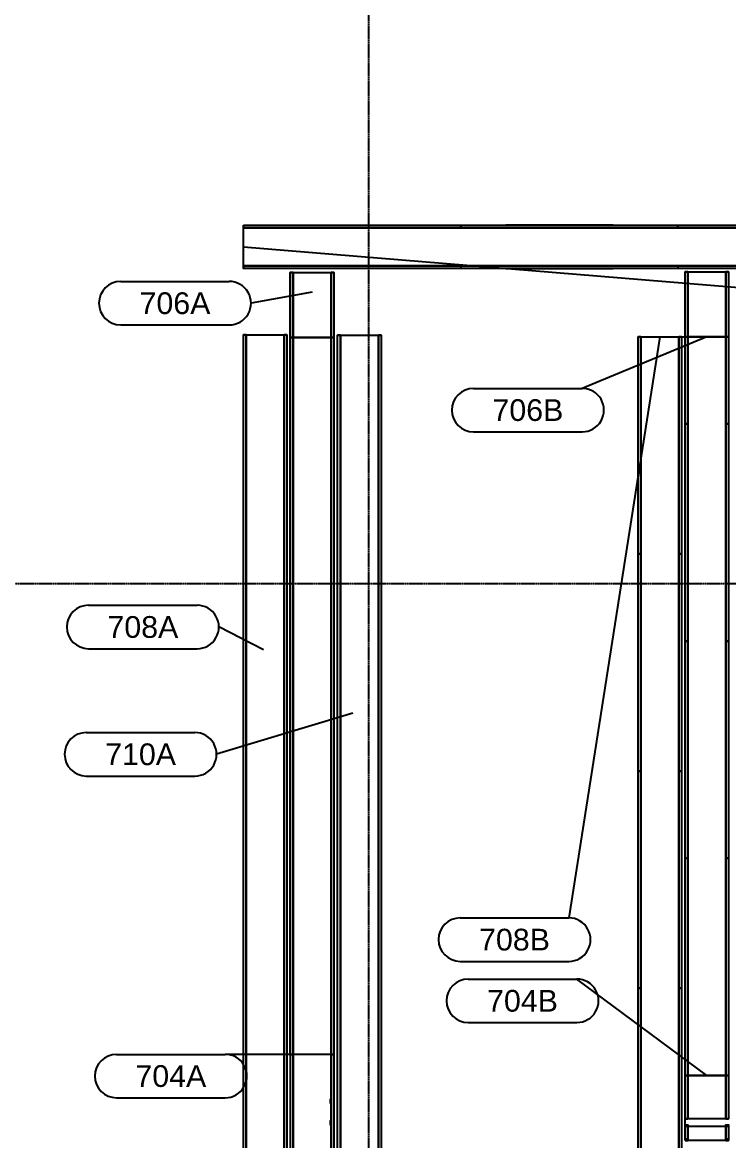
# Model space of a CAD drawing. Header units: inches. Extents: x -21257 to 11444, y 0 to 8704.
# Drawn here: x 2537 to 2927, y 928 to 1546 of the extents above; entities that cross this region are included whole.
import ezdxf
from ezdxf.enums import TextEntityAlignment as Align

# ---------------------------------------------------------------- set-up
doc = ezdxf.new("R2010")
doc.units = ezdxf.units.IN
doc.header["$MEASUREMENT"] = 0
doc.linetypes.add('CENTER2', pattern=[1.125, 0.75, -0.125, 0.125, -0.125])
doc.linetypes.add('HIDDEN', pattern=[0.375, 0.25, -0.125])
for name, color, linetype in [('700-CONV-LAYOUT', 30, 'Continuous'), ('700-CONV-NUMBERS', 30, 'Continuous'), ('Bldg_Cline', 8, 'CENTER2')]:
    doc.layers.add(name, color=color, linetype=linetype)
doc.styles.get("Standard").update_dxf_attribs({"font": 'helvl.shx'})

# ---------------------------------------------------------------- blocks, each defined once
blk = doc.blocks.new('DCBLOCK')
at = {"linetype": 'Continuous'}
for p, q in [((-0.625, 0), (0, 0)), ((-0.625, -0.25), (0, -0.25))]:
    blk.add_line(p, q, dxfattribs=at)
for centre, start, end in [((-0.625, -0.125), 89.99998, 269.99994), ((0, -0.125), 269.99994, 89.99998)]:
    blk.add_arc(centre, 0.125, start, end)
blk.add_attdef('FORTNAITEM', text='', height=0.125).set_placement((-0.3125, -0.125), align=Align.MIDDLE_CENTER)
at = {"flags": 1}
blk.add_attdef('SERIALNUM', (-0.625, -0.3437), '', height=0.125, dxfattribs=at)
blk = doc.blocks.new('Promise-US15-100330-00-10-003 Bldg Colums')
at = {"layer": 'Bldg_Cline'}
for p, q in [((1800, 7192), (1800, 8)), ((72, 720), (6000, 720))]:
    blk.add_line(p, q, dxfattribs=at)
blk = doc.blocks.new('Promise-US15-100330-00-20-408 700 Series')
at = {"layer": '700-CONV-LAYOUT', "extrusion": (-1, 0, 0)}
for centre in [(13621.68, 296.75, 12842.85), (13633.57, 295.18, 12842.85)]:
    blk.add_circle(centre, 1.25, dxfattribs=at)
at = {"layer": '700-CONV-LAYOUT'}
for points in [[(-12865.1, -13163.68, 298), (-12865.1, -13163.68, 294.5), (-12863.6, -13163.68, 294.5), (-12863.6, -13163.68, 298)], [(-12865.1, -13199.68, 294.5), (-12865.1, -13163.68, 294.5), (-12863.6, -13163.68, 294.5), (-12863.6, -13199.68, 294.5)], [(-12865.1, -13199.68, 298), (-12865.1, -13163.68, 298), (-12863.6, -13163.68, 298), (-12863.6, -13199.68, 298)], [(-12863.6, -13199.68, 298), (-12863.6, -13163.68, 298), (-12842.6, -13163.68, 298), (-12842.6, -13199.68, 298)], [(-12863.6, -13199.68, 298), (-12863.6, -13163.68, 298), (-12863.6, -13163.68, 294.5), (-12863.6, -13199.68, 294.5)], [(-12841.1, -13163.68, 298), (-12842.6, -13163.68, 298), (-12842.6, -13163.68, 294.5), (-12841.1, -13163.68, 294.5)], [(-12842.6, -13199.68, 298), (-12842.6, -13163.68, 298), (-12842.6, -13163.68, 294.5), (-12842.6, -13199.68, 294.5)], [(-12842.6, -13199.68, 294.5), (-12842.6, -13163.68, 294.5), (-12841.1, -13163.68, 294.5), (-12841.1, -13199.68, 294.5)], [(-12842.6, -13199.68, 298), (-12842.6, -13163.68, 298), (-12841.1, -13163.68, 298), (-12841.1, -13199.68, 298)], [(-12889.47, -13198.21, 298), (-12889.47, -13198.21, 294.5), (-12890.97, -13198.21, 294.5), (-12890.97, -13198.21, 298)], [(-12889.47, -13198.21, 294.5), (-12889.47, -13678.21, 294.5), (-12890.97, -13678.21, 294.5), (-12890.97, -13198.21, 294.5)], [(-12889.47, -13198.21, 298), (-12889.47, -13678.21, 298), (-12890.97, -13678.21, 298), (-12890.97, -13198.21, 298)], [(-12868.47, -13198.21, 298), (-12868.47, -13678.21, 298), (-12889.47, -13678.21, 298), (-12889.47, -13198.21, 298)], [(-12889.47, -13198.21, 298), (-12889.47, -13678.21, 298), (-12889.47, -13678.21, 294.5), (-12889.47, -13198.21, 294.5)], [(-12866.97, -13198.21, 298), (-12866.97, -13198.21, 294.5), (-12868.47, -13198.21, 294.5), (-12868.47, -13198.21, 298)], [(-12868.47, -13198.21, 298), (-12868.47, -13678.21, 298), (-12868.47, -13678.21, 294.5), (-12868.47, -13198.21, 294.5)], [(-12866.97, -13198.21, 294.5), (-12866.97, -13678.21, 294.5), (-12868.47, -13678.21, 294.5), (-12868.47, -13198.21, 294.5)], [(-12866.97, -13198.21, 298), (-12866.97, -13678.21, 298), (-12868.47, -13678.21, 298), (-12868.47, -13198.21, 298)], [(-12865.1, -13199.68, 298), (-12865.1, -13199.68, 294.5), (-12863.6, -13199.68, 294.5), (-12863.6, -13199.68, 298)], [(-12865.1, -13595.68, 294.5), (-12865.1, -13199.68, 294.5), (-12863.6, -13199.68, 294.5), (-12863.6, -13595.68, 294.5)], [(-12865.1, -13595.68, 298), (-12865.1, -13199.68, 298), (-12863.6, -13199.68, 298), (-12863.6, -13595.68, 298)], [(-12865.1, -13199.68, 298), (-12865.1, -13199.68, 294.5), (-12863.6, -13199.68, 294.5), (-12863.6, -13199.68, 298)], [(-12863.6, -13595.68, 298), (-12863.6, -13199.68, 298), (-12842.6, -13199.68, 298), (-12842.6, -13595.68, 298)], [(-12863.6, -13595.68, 298), (-12863.6, -13199.68, 298), (-12863.6, -13199.68, 294.5), (-12863.6, -13595.68, 294.5)], [(-12841.1, -13199.68, 298), (-12842.6, -13199.68, 298), (-12842.6, -13199.68, 294.5), (-12841.1, -13199.68, 294.5)], [(-12842.6, -13595.68, 298), (-12842.6, -13199.68, 298), (-12842.6, -13199.68, 294.5), (-12842.6, -13595.68, 294.5)], [(-12842.6, -13595.68, 294.5), (-12842.6, -13199.68, 294.5), (-12841.1, -13199.68, 294.5), (-12841.1, -13595.68, 294.5)], [(-12842.6, -13595.68, 298), (-12842.6, -13199.68, 298), (-12841.1, -13199.68, 298), (-12841.1, -13595.68, 298)], [(-12842.6, -13199.68, 298), (-12842.6, -13199.68, 294.5), (-12841.1, -13199.68, 294.5), (-12841.1, -13199.68, 298)], [(-12837.47, -13198.27, 298), (-12837.47, -13198.27, 294.5), (-12838.97, -13198.27, 294.5), (-12838.97, -13198.27, 298)], [(-12837.47, -13198.27, 294.5), (-12837.47, -13678.27, 294.5), (-12838.97, -13678.27, 294.5), (-12838.97, -13198.27, 294.5)], [(-12837.47, -13198.27, 298), (-12837.47, -13678.27, 298), (-12838.97, -13678.27, 298), (-12838.97, -13198.27, 298)], [(-12816.47, -13198.27, 298), (-12816.47, -13678.27, 298), (-12837.47, -13678.27, 298), (-12837.47, -13198.27, 298)], [(-12837.47, -13198.27, 298), (-12837.47, -13678.27, 298), (-12837.47, -13678.27, 294.5), (-12837.47, -13198.27, 294.5)], [(-12814.97, -13198.27, 298), (-12814.97, -13198.27, 294.5), (-12816.47, -13198.27, 294.5), (-12816.47, -13198.27, 298)], [(-12816.47, -13198.27, 298), (-12816.47, -13678.27, 298), (-12816.47, -13678.27, 294.5), (-12816.47, -13198.27, 294.5)], [(-12814.97, -13198.27, 294.5), (-12814.97, -13678.27, 294.5), (-12816.47, -13678.27, 294.5), (-12816.47, -13198.27, 294.5)], [(-12814.97, -13198.27, 298), (-12814.97, -13678.27, 298), (-12816.47, -13678.27, 298), (-12816.47, -13198.27, 298)], [(-12865.1, -13595.68, 298), (-12865.1, -13595.68, 294.5), (-12863.6, -13595.68, 294.5), (-12863.6, -13595.68, 298)], [(-12842.6, -13595.68, 298), (-12842.6, -13595.68, 294.5), (-12841.1, -13595.68, 294.5), (-12841.1, -13595.68, 298)]]:
    blk.add_3dface(points, dxfattribs=at)
at = {"layer": '700-CONV-LAYOUT', "linetype": 'HIDDEN'}
for points in [[(-12864.98, -13887.18, -3.5), (-12864.98, -13163.72, 3), (-12863.48, -13163.72, 3), (-12863.48, -13887.18, -3.5)], [(-12864.98, -13892.2), (-12864.98, -13163.72, 6.5), (-12863.48, -13163.72, 6.5), (-12863.48, -13892.2)], [(-12863.48, -13892.2), (-12863.48, -13163.72, 6.5), (-12842.48, -13163.72, 6.5), (-12842.6, -13892.2, 215.5)], [(-12863.48, -13887.18), (-12863.48, -13163.72, 6.5), (-12863.48, -13163.72, 3), (-12863.48, -13887.18, -3.5)], [(-12842.48, -13887.18), (-12842.48, -13163.72, 6.5), (-12842.48, -13163.72, 3), (-12842.48, -13887.18, -3.5)], [(-12842.48, -13892.2), (-12842.48, -13163.72, 3), (-12840.98, -13163.72, 3), (-12840.98, -13892.2, -3.5)], [(-12842.48, -13892.2), (-12842.48, -13163.72, 6.5), (-12840.98, -13163.72, 6.5), (-12840.98, -13892.2, -3.5)]]:
    blk.add_3dface(points, dxfattribs=at)
at = {"layer": '700-CONV-NUMBERS', "linetype": 'Continuous'}
for p, q in [((-12852.98, -13174.57, 298), (-12886.81, -13180.64, 360)), ((-12879.9, -13372.17, 298), (-12904.55, -13359.55, 360)), ((-12830.62, -13407.16, 298), (-12905.81, -13429.89, 360)), ((-12853.1, -13595.68, 298), (-12901.1, -13595.68, 360))]:
    blk.add_line(p, q, dxfattribs=at)
at = {"layer": '700-CONV-NUMBERS', "xscale": 96, "yscale": 96, "zscale": 96}
for p, values in [((-12898.81, -13168.64, 360), {'FORTNAITEM': '706A'}), ((-12916.55, -13347.55, 360), {'FORTNAITEM': '708A'}), ((-12917.81, -13417.89, 360), {'FORTNAITEM': '710A'}), ((-12901.1, -13595.68, 360), {'FORTNAITEM': '704A'})]:
    blk.add_blockref('DCBLOCK', p, dxfattribs=at).add_auto_attribs(values)

msp = doc.modelspace()

# ---------------------------------------------------------------- linework, layer by layer
at = {"layer": '700-CONV-LAYOUT', "linetype": 'Continuous'}
for p, q in [((2659, 1433.55, 298), (2659, 1432.05, 298)), ((2659, 1432.05, 291.5), (2659, 1433.55, 291.5)), ((2779, 1432.05, 291.5), (2779, 1433.55, 291.5)), ((2779, 1433.55, 298), (2779, 1432.05, 298)), ((2899, 1432.05, 291.5), (2899, 1433.55, 291.5)), ((2899, 1433.55, 298), (2899, 1432.05, 298)), ((2659, 1432.05, 298), (2659, 1432.05, 291.5)), ((2779, 1432.05, 298), (2779, 1432.05, 291.5)), ((2899, 1432.05, 298), (2899, 1432.05, 291.5)), ((2659, 1411.05, 298), (2659, 1409.55, 298)), ((2659, 1411.05, 298), (2659, 1411.05, 291.5)), ((2659, 1411.05, 291.5), (2659, 1409.55, 291.5)), ((2779, 1411.05, 291.5), (2779, 1409.55, 291.5)), ((2779, 1411.05, 298), (2779, 1411.05, 291.5)), ((2779, 1411.05, 298), (2779, 1409.55, 298)), ((2899, 1411.05, 291.5), (2899, 1409.55, 291.5)), ((2899, 1411.05, 298), (2899, 1411.05, 291.5)), ((2899, 1411.05, 298), (2899, 1409.55, 298)), ((2903, 963.76, 291.5), (2904.5, 963.76, 291.5)), ((2903, 963.76, 298), (2904.5, 963.76, 298)), ((2904.5, 963.76, 291.5), (2904.5, 963.76, 298)), ((2925.5, 963.76, 291.5), (2927, 963.76, 291.5)), ((2925.5, 963.76, 298), (2925.5, 963.76, 291.5)), ((2927, 963.76, 298), (2925.5, 963.76, 298)), ((2904.5, 939.76, 291.5), (2903, 939.76, 291.5)), ((2903, 939.76, 298), (2904.5, 939.76, 298)), ((2904.5, 939.76, 298), (2904.5, 939.76, 291.5)), ((2925.5, 939.76, 291.5), (2927, 939.76, 291.5)), ((2925.5, 939.76, 298), (2925.5, 939.76, 291.5)), ((2925.5, 939.76, 298), (2927, 939.76, 298)), ((2903, 936.47, 291.28), (2904.5, 936.47, 291.28)), ((2903, 935.62, 297.73), (2904.5, 935.62, 297.73)), ((2904.5, 936.47, 291.28), (2904.5, 935.62, 297.73)), ((2925.5, 936.47, 291.28), (2927, 936.47, 291.28)), ((2925.5, 935.62, 297.73), (2925.5, 936.47, 291.28)), ((2927, 935.62, 297.73), (2925.5, 935.62, 297.73)), ((2904.5, 928.53, 290.24), (2903, 928.53, 290.24)), ((2903, 927.69, 296.68), (2904.5, 927.69, 296.68)), ((2904.5, 927.69, 296.68), (2904.5, 928.53, 290.24)), ((2925.5, 928.53, 290.24), (2927, 928.53, 290.24)), ((2925.5, 927.69, 296.68), (2925.5, 928.53, 290.24)), ((2925.5, 927.69, 296.68), (2927, 927.69, 296.68))]:
    msp.add_line(p, q, dxfattribs=at)
at = {"layer": '700-CONV-LAYOUT'}
for p, q in [((2897, 1371.75, 294.5), (2921, 1371.75, 294.5)), ((2903, 936.47), (2903, 939.76))]:
    msp.add_line(p, q, dxfattribs=at)
for points in [[(2659, 1433.55, 291.5), (3367, 1433.55, 291.5), (3367, 1432.05, 291.5), (2659, 1432.05, 291.5)], [(2659, 1433.55, 298), (3367, 1433.55, 298), (3367, 1432.05, 298), (2659, 1432.05, 298)], [(2825, 1433.55, 291.5), (2825, 1433.55, 279.18), (2804, 1433.55, 291.5), (2825, 1433.55, 291.5)], [(2863.25, 1433.55, 291.5), (2863.25, 1433.55, 279.18), (2825, 1433.55, 279.18), (2825, 1433.55, 291.5)], [(2659, 1432.05, 298), (3367, 1432.05, 298), (3367, 1411.05, 298), (2659, 1411.05, 298)], [(2659, 1432.05, 298), (3367, 1432.05, 298), (3367, 1432.05, 291.5), (2659, 1432.05, 291.5)], [(2659, 1411.05, 298), (3367, 1411.05, 298), (3367, 1411.05, 291.5), (2659, 1411.05, 291.5)], [(2659, 1411.05, 291.5), (3367, 1411.05, 291.5), (3367, 1409.55, 291.5), (2659, 1409.55, 291.5)], [(2659, 1411.05, 298), (3367, 1411.05, 298), (3367, 1409.55, 298), (2659, 1409.55, 298)], [(2825, 1409.55, 291.5), (2825, 1409.55, 279.18), (2804, 1409.55, 291.5), (2825, 1409.55, 291.5)], [(2863.25, 1409.55, 291.5), (2863.25, 1409.55, 279.18), (2825, 1409.55, 279.18), (2825, 1409.55, 291.5)], [(2903, 1407.75, 298), (2903, 1407.75, 294.5), (2904.5, 1407.75, 294.5), (2904.5, 1407.75, 298)], [(2903, 1371.75, 294.5), (2903, 1407.75, 294.5), (2904.5, 1407.75, 294.5), (2904.5, 1371.75, 294.5)], [(2903, 1371.75, 298), (2903, 1407.75, 298), (2904.5, 1407.75, 298), (2904.5, 1371.75, 298)], [(2903, 1407.75, 298), (2903, 1407.75, 294.5), (2904.5, 1407.75, 294.5), (2904.5, 1407.75, 298)], [(2903, 1371.75, 294.5), (2903, 1407.75, 294.5), (2904.5, 1407.75, 294.5), (2904.5, 1371.75, 294.5)], [(2903, 1371.75, 298), (2903, 1407.75, 298), (2904.5, 1407.75, 298), (2904.5, 1371.75, 298)], [(2904.5, 1371.75, 298), (2904.5, 1407.75, 298), (2925.5, 1407.75, 298), (2925.5, 1371.75, 298)], [(2904.5, 1371.75, 298), (2904.5, 1407.75, 298), (2904.5, 1407.75, 294.5), (2904.5, 1371.75, 294.5)], [(2904.5, 1371.75, 298), (2904.5, 1407.75, 298), (2925.5, 1407.75, 298), (2925.5, 1371.75, 298)], [(2904.5, 1371.75, 298), (2904.5, 1407.75, 298), (2904.5, 1407.75, 294.5), (2904.5, 1371.75, 294.5)], [(2927, 1407.75, 298), (2925.5, 1407.75, 298), (2925.5, 1407.75, 294.5), (2927, 1407.75, 294.5)], [(2925.5, 1371.75, 298), (2925.5, 1407.75, 298), (2925.5, 1407.75, 294.5), (2925.5, 1371.75, 294.5)], [(2925.5, 1371.75, 294.5), (2925.5, 1407.75, 294.5), (2927, 1407.75, 294.5), (2927, 1371.75, 294.5)], [(2925.5, 1371.75, 298), (2925.5, 1407.75, 298), (2927, 1407.75, 298), (2927, 1371.75, 298)], [(2927, 1407.75, 298), (2925.5, 1407.75, 298), (2925.5, 1407.75, 294.5), (2927, 1407.75, 294.5)], [(2925.5, 1371.75, 298), (2925.5, 1407.75, 298), (2925.5, 1407.75, 294.5), (2925.5, 1371.75, 294.5)], [(2925.5, 1371.75, 294.5), (2925.5, 1407.75, 294.5), (2927, 1407.75, 294.5), (2927, 1371.75, 294.5)], [(2925.5, 1371.75, 298), (2925.5, 1407.75, 298), (2927, 1407.75, 298), (2927, 1371.75, 298)], [(2878.5, 1371.85, 298), (2878.5, 1371.85, 294.5), (2877, 1371.85, 294.5), (2877, 1371.85, 298)], [(2878.5, 1371.85, 294.5), (2878.5, 771.85, 294.5), (2877, 771.85, 294.5), (2877, 1371.85, 294.5)], [(2878.5, 1371.85, 298), (2878.5, 771.85, 298), (2877, 771.85, 298), (2877, 1371.85, 298)], [(2899.5, 1371.85, 298), (2899.5, 771.85, 298), (2878.5, 771.85, 298), (2878.5, 1371.85, 298)], [(2878.5, 1371.85, 298), (2878.5, 771.85, 298), (2878.5, 771.85, 294.5), (2878.5, 1371.85, 294.5)], [(2901, 1371.85, 298), (2901, 1371.85, 294.5), (2899.5, 1371.85, 294.5), (2899.5, 1371.85, 298)], [(2899.5, 1371.85, 298), (2899.5, 771.85, 298), (2899.5, 771.85, 294.5), (2899.5, 1371.85, 294.5)], [(2901, 1371.85, 294.5), (2901, 771.85, 294.5), (2899.5, 771.85, 294.5), (2899.5, 1371.85, 294.5)], [(2901, 1371.85, 298), (2901, 771.85, 298), (2899.5, 771.85, 298), (2899.5, 1371.85, 298)], [(2903, 1371.75, 298), (2903, 1371.75, 294.5), (2904.5, 1371.75, 294.5), (2904.5, 1371.75, 298)], [(2903, 963.75, 294.5), (2903, 1371.75, 294.5), (2904.5, 1371.75, 294.5), (2904.5, 963.75, 294.5)], [(2903, 963.75, 298), (2903, 1371.75, 298), (2904.5, 1371.75, 298), (2904.5, 963.75, 298)], [(2903, 1371.75, 298), (2903, 1371.75, 294.5), (2904.5, 1371.75, 294.5), (2904.5, 1371.75, 298)], [(2903, 1371.75, 298), (2903, 1371.75, 294.5), (2904.5, 1371.75, 294.5), (2904.5, 1371.75, 298)], [(2904.5, 963.75, 298), (2904.5, 1371.75, 298), (2925.5, 1371.75, 298), (2925.5, 963.75, 298)], [(2904.5, 963.75, 298), (2904.5, 1371.75, 298), (2904.5, 1371.75, 294.5), (2904.5, 963.75, 294.5)], [(2927, 1371.75, 298), (2925.5, 1371.75, 298), (2925.5, 1371.75, 294.5), (2927, 1371.75, 294.5)], [(2925.5, 963.75, 298), (2925.5, 1371.75, 298), (2925.5, 1371.75, 294.5), (2925.5, 963.75, 294.5)], [(2925.5, 963.75, 294.5), (2925.5, 1371.75, 294.5), (2927, 1371.75, 294.5), (2927, 963.75, 294.5)], [(2925.5, 963.75, 298), (2925.5, 1371.75, 298), (2927, 1371.75, 298), (2927, 963.75, 298)], [(2925.5, 1371.75, 298), (2925.5, 1371.75, 294.5), (2927, 1371.75, 294.5), (2927, 1371.75, 298)], [(2925.5, 1371.75, 298), (2925.5, 1371.75, 294.5), (2927, 1371.75, 294.5), (2927, 1371.75, 298)], [(2903, 1323.75, 298), (2903, 1323.75, 294.5), (2904.5, 1323.75, 294.5), (2904.5, 1323.75, 298)], [(2925.5, 1323.75, 298), (2925.5, 1323.75, 294.5), (2927, 1323.75, 294.5), (2927, 1323.75, 298)], [(2878.5, 1251.85, 298), (2878.5, 1251.85, 294.5), (2877, 1251.85, 294.5), (2877, 1251.85, 298)], [(2901, 1251.85, 298), (2901, 1251.85, 294.5), (2899.5, 1251.85, 294.5), (2899.5, 1251.85, 298)], [(2903, 1203.75, 298), (2903, 1203.75, 294.5), (2904.5, 1203.75, 294.5), (2904.5, 1203.75, 298)], [(2925.5, 1203.75, 298), (2925.5, 1203.75, 294.5), (2927, 1203.75, 294.5), (2927, 1203.75, 298)], [(2878.5, 1131.85, 298), (2878.5, 1131.85, 294.5), (2877, 1131.85, 294.5), (2877, 1131.85, 298)], [(2901, 1131.85, 298), (2901, 1131.85, 294.5), (2899.5, 1131.85, 294.5), (2899.5, 1131.85, 298)], [(2903, 1083.75, 298), (2903, 1083.75, 294.5), (2904.5, 1083.75, 294.5), (2904.5, 1083.75, 298)], [(2925.5, 1083.75, 298), (2925.5, 1083.75, 294.5), (2927, 1083.75, 294.5), (2927, 1083.75, 298)], [(2878.5, 1011.85, 298), (2878.5, 1011.85, 294.5), (2877, 1011.85, 294.5), (2877, 1011.85, 298)], [(2901, 1011.85, 298), (2901, 1011.85, 294.5), (2899.5, 1011.85, 294.5), (2899.5, 1011.85, 298)], [(2903, 939.76, 291.5), (2903, 963.76, 291.5), (2904.5, 963.76, 291.5), (2904.5, 939.76, 291.5)], [(2903, 939.76, 298), (2903, 963.76, 298), (2904.5, 963.76, 298), (2904.5, 939.76, 298)], [(2903, 963.75, 298), (2903, 963.75, 294.5), (2904.5, 963.75, 294.5), (2904.5, 963.75, 298)], [(2904.5, 939.76, 298), (2904.5, 963.76, 298), (2925.5, 963.76, 298), (2925.5, 939.76, 298)], [(2904.5, 939.76, 298), (2904.5, 963.76, 298), (2904.5, 963.76, 291.5), (2904.5, 939.76, 291.5)], [(2925.5, 939.76, 298), (2925.5, 963.76, 298), (2925.5, 963.76, 291.5), (2925.5, 939.76, 291.5)], [(2925.5, 939.76, 291.5), (2925.5, 963.76, 291.5), (2927, 963.76, 291.5), (2927, 939.76, 291.5)], [(2925.5, 939.76, 298), (2925.5, 963.76, 298), (2927, 963.76, 298), (2927, 939.76, 298)], [(2925.5, 963.75, 298), (2925.5, 963.75, 294.5), (2927, 963.75, 294.5), (2927, 963.75, 298)], [(2903, 928.53, 290.24), (2903, 936.47, 291.28), (2904.5, 936.47, 291.28), (2904.5, 928.53, 290.24)], [(2903, 927.69, 296.68), (2903, 935.62, 297.73), (2904.5, 935.62, 297.73), (2904.5, 927.69, 296.68)], [(2904.5, 927.69, 296.68), (2904.5, 935.62, 297.73), (2904.5, 936.47, 291.28), (2904.5, 928.53, 290.24)], [(2904.5, 927.69, 296.68), (2904.5, 935.62, 297.73), (2925.5, 935.62, 297.73), (2925.5, 927.69, 296.68)], [(2925.5, 927.69, 296.68), (2925.5, 935.62, 297.73), (2925.5, 936.47, 291.28), (2925.5, 928.53, 290.24)], [(2925.5, 928.53, 290.24), (2925.5, 936.47, 291.28), (2927, 936.47, 291.28), (2927, 928.53, 290.24)], [(2925.5, 927.69, 296.68), (2925.5, 935.62, 297.73), (2927, 935.62, 297.73), (2927, 927.69, 296.68)]]:
    msp.add_3dface(points, dxfattribs=at)
at = {"layer": '700-CONV-NUMBERS', "linetype": 'Continuous'}
for p, q in [((2659, 1421.55, 298), (3069.7, 1387.81, 360)), ((2889, 1371.85, 298), (2838.71, 1050.75, 360)), ((2915, 1371.75, 298), (2846.12, 1343.35, 360)), ((2915, 963.75, 298), (2843.13, 1016.95, 360))]:
    msp.add_line(p, q, dxfattribs=at)

# ---------------------------------------------------------------- block references
for name, p in [('Promise-US15-100330-00-10-003 Bldg Colums', (928.05, 515.51)), ('Promise-US15-100330-00-20-408 700 Series', (15549.98, 14571.05))]:
    msp.add_blockref(name, p)
at = {"layer": '700-CONV-NUMBERS', "xscale": 96, "yscale": 96, "zscale": 96}
for p, values in [((2846.12, 1343.35, 360), {'FORTNAITEM': '706B'}), ((2838.71, 1050.75, 360), {'FORTNAITEM': '708B'}), ((2843.13, 1016.95, 360), {'FORTNAITEM': '704B'})]:
    msp.add_blockref('DCBLOCK', p, dxfattribs=at).add_auto_attribs(values)

doc.saveas('drawing.dxf')
